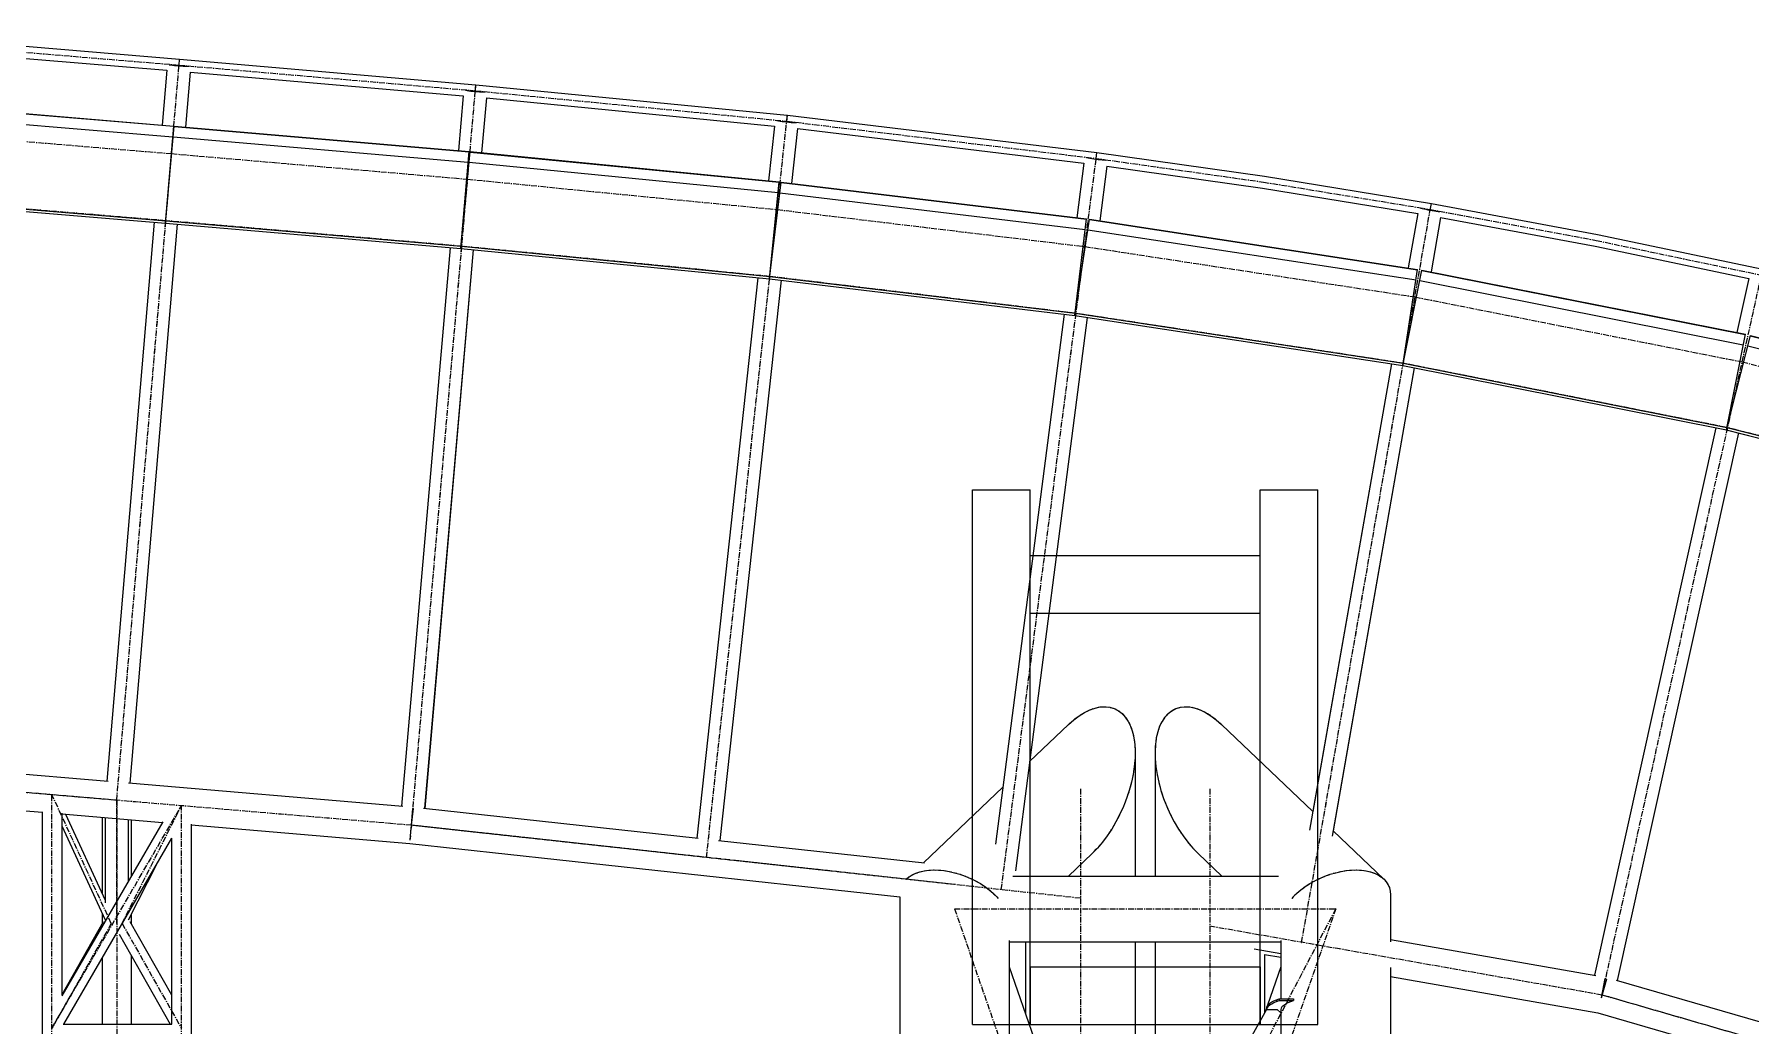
# Model space of a CAD drawing. Header units: millimetres. Extents: x 5143 to 30813, y 232 to 21408.
# Drawn here: x 21620 to 24007, y 19869 to 21247 of the extents above; entities that cross this region are included whole.
import ezdxf

# ---------------------------------------------------------------- set-up
doc = ezdxf.new("R2010")
doc.units = ezdxf.units.MM
doc.header["$LTSCALE"] = 0.25
for name, pattern in [('CENTER', [50.8, 31.75, -6.35, 6.35, -6.35]), ('HIDDEN', [9.525, 6.35, -3.175]), ('XKITLINE00', [0])]:
    doc.linetypes.add(name, pattern=pattern)

msp = doc.modelspace()

# ---------------------------------------------------------------- linework, layer by layer
at = {"color": 8, "linetype": 'XKITLINE00'}
for p, q in [((21409, 21246.8), (21822.4, 21212.4)), ((21423.7, 21228.7), (21804.9, 21197)), ((21804.9, 21197), (21798.4, 21120.7)), ((21807.9, 21204.6), (21808.3, 21204.6)), ((21808.3, 21204.6), (21810.3, 21204.3)), ((21808.6, 21204.6), (21808.7, 21204.6)), ((21808.7, 21204.6), (21810.6, 21204.3)), ((21810.3, 21204.3), (21812.7, 21203.9)), ((21810.6, 21204.3), (21813, 21203.9)), ((21812.7, 21203.9), (21815.5, 21203.6)), ((21813, 21203.9), (21815.7, 21203.6)), ((21815.5, 21203.6), (21818.5, 21203.3)), ((21815.7, 21203.6), (21818.6, 21203.3)), ((21818.5, 21203.3), (21821.6, 21203)), ((21818.6, 21203.3), (21821.6, 21203)), ((21821.7, 21204), (21821.6, 21203)), ((21821.7, 21204), (21821.6, 21203)), ((21821.6, 21203), (21824.7, 21202.8)), ((21821.6, 21203), (21824.6, 21202.8)), ((21821.7, 21204), (21822.4, 21212.4)), ((21821.7, 21204), (21822.4, 21212.4)), ((21822.4, 21212.4), (22234.5, 21176.8)), ((21824.6, 21202.8), (21827.6, 21202.6)), ((21824.7, 21202.8), (21827.8, 21202.6)), ((21827.6, 21202.6), (21830.3, 21202.5)), ((21827.8, 21202.6), (21830.6, 21202.4)), ((21830.3, 21202.5), (21832.6, 21202.4)), ((21830.6, 21202.4), (21833, 21202.3)), ((21837.1, 21194.2), (21830.6, 21117.9)), ((21832.6, 21202.4), (21834.6, 21202.4)), ((21833, 21202.3), (21835, 21202.3)), ((21834.6, 21202.4), (21834.7, 21202.4)), ((21835, 21202.3), (21835.4, 21202.3)), ((21837, 21194.3), (22217, 21161.5)), ((22220, 21169.1), (22220.3, 21169)), ((22220.3, 21169), (22222.3, 21168.7)), ((22220.6, 21169.1), (22220.8, 21169)), ((22220.8, 21169), (22222.7, 21168.7)), ((22233.6, 21167.5), (22234.6, 21176.8)), ((22233.7, 21167.5), (22234.5, 21176.8)), ((22234.6, 21176.8), (22667.5, 21134.4)), ((21401.6, 21153.7), (21814.3, 21119.3)), ((21401.6, 21153.2), (21814.3, 21118.9)), ((22216.9, 21161.5), (22210.3, 21085.2)), ((22222.3, 21168.7), (22224.7, 21168.4)), ((22222.7, 21168.7), (22225, 21168.4)), ((22224.7, 21168.4), (22227.5, 21168)), ((22225, 21168.4), (22227.7, 21168.1)), ((22227.5, 21168), (22230.5, 21167.7)), ((22227.7, 21168.1), (22230.6, 21167.7)), ((22230.5, 21167.7), (22233.6, 21167.4)), ((22230.6, 21167.7), (22233.7, 21167.5)), ((22233.6, 21167.4), (22236.8, 21167.2)), ((22233.7, 21167.5), (22236.7, 21167.2)), ((22236.7, 21167.2), (22239.6, 21167)), ((22236.8, 21167.2), (22239.8, 21167)), ((22239.6, 21167), (22242.3, 21166.9)), ((22239.8, 21167), (22242.6, 21166.8)), ((22242.3, 21166.9), (22244.7, 21166.8)), ((22249.1, 21158.5), (22242.5, 21082.2)), ((22242.6, 21166.8), (22245.1, 21166.7)), ((22244.7, 21166.8), (22246.6, 21166.8)), ((22245.1, 21166.7), (22247.1, 21166.7)), ((22246.6, 21166.8), (22246.8, 21166.8)), ((22247.1, 21166.7), (22247.4, 21166.7)), ((22249, 21158.5), (22649.8, 21119.2)), ((21400.4, 21138.9), (21813.1, 21104.5)), ((22653, 21127), (22653.3, 21126.9)), ((22653.3, 21126.9), (22655.3, 21126.5)), ((22653.6, 21126.9), (22653.7, 21126.9)), ((22653.7, 21126.9), (22655.7, 21126.5)), ((22655.3, 21126.5), (22657.7, 21126.1)), ((22655.7, 21126.5), (22658, 21126.1)), ((22657.7, 21126.1), (22660.5, 21125.7)), ((22658, 21126.1), (22660.7, 21125.8)), ((22660.5, 21125.7), (22663.5, 21125.4)), ((22660.7, 21125.8), (22663.6, 21125.4)), ((22663.5, 21125.4), (22666.6, 21125)), ((22663.6, 21125.4), (22666.6, 21125)), ((22666.2, 21121.8), (22666.2, 21121.8)), ((22666.3, 21121.8), (22666.3, 21121.8)), ((22666.6, 21125), (22667.5, 21134.4)), ((22666.6, 21125), (22667.7, 21134.3)), ((22666.6, 21125), (22669.7, 21124.7)), ((22666.6, 21125), (22669.6, 21124.7)), ((22667.7, 21134.3), (23098, 21082.6)), ((22669.6, 21124.7), (22672.5, 21124.5)), ((22669.7, 21124.7), (22672.7, 21124.4)), ((22672.5, 21124.5), (22675.2, 21124.3)), ((22672.7, 21124.4), (22675.5, 21124.2)), ((22675.2, 21124.3), (22677.6, 21124.1)), ((22675.5, 21124.2), (22678, 21124.1)), ((22677.6, 21124.1), (22679.5, 21124.1)), ((22678, 21124.1), (22680, 21124)), ((22679.5, 21124.1), (22679.7, 21124.1)), ((22680, 21124), (22680.3, 21124)), ((21803.1, 20984.3), (21814.3, 21119.3)), ((21803.1, 20984.3), (21814.7, 21119.3)), ((21813.4, 21104.5), (22223.9, 21069.1)), ((21814.7, 21119.3), (22225.2, 21083.9)), ((21814.7, 21118.8), (22225.1, 21083.4)), ((22649.7, 21119.2), (22641.4, 21043.1)), ((22665.8, 21118.8), (22665.8, 21118.8)), ((22666, 21120.1), (22666, 21120.1)), ((22666, 21118.8), (22666, 21118.8)), ((22666.1, 21120.1), (22666.1, 21120.1)), ((22681.8, 21115.7), (22673.5, 21039.6)), ((22681.8, 21115.7), (23080, 21067.9)), ((22213.5, 20948.9), (22225.2, 21083.9)), ((22213.5, 20948.9), (22226.7, 21083.7)), ((22226.7, 21083.7), (22656, 21041.6)), ((22226.7, 21083.2), (22656, 21041.2)), ((23083.3, 21075.5), (23083.6, 21075.5)), ((23083.6, 21075.5), (23085.6, 21075)), ((23083.9, 21075.5), (23084.1, 21075.4)), ((23084.1, 21075.4), (23086, 21075)), ((23085.6, 21075), (23088, 21074.6)), ((23086, 21075), (23088.3, 21074.6)), ((23088, 21074.6), (23090.8, 21074.1)), ((23088.3, 21074.6), (23091, 21074.2)), ((23090.8, 21074.1), (23093.8, 21073.7)), ((23091, 21074.2), (23093.9, 21073.7)), ((23093.8, 21073.7), (23096.9, 21073.3)), ((23093.9, 21073.7), (23096.9, 21073.3)), ((23097, 21074.3), (23096.9, 21073.3)), ((23097, 21074.3), (23096.9, 21073.3)), ((23096.9, 21073.3), (23099.9, 21072.9)), ((23097, 21074.3), (23098.1, 21082.6)), ((23097, 21074.3), (23098, 21082.6)), ((23098.1, 21082.6), (23330.9, 21049.7)), ((22225.3, 21068.9), (22654.6, 21026.9)), ((23079.9, 21067.9), (23070, 20991.9)), ((23096.2, 21067.1), (23096.2, 21067.1)), ((23096.9, 21073.3), (23100, 21072.9)), ((23099.9, 21072.9), (23102.8, 21072.6)), ((23100, 21072.9), (23103, 21072.6)), ((23111.9, 21063.7), (23102, 20987.5)), ((23102.8, 21072.6), (23105.5, 21072.4)), ((23103, 21072.6), (23105.8, 21072.3)), ((23105.5, 21072.4), (23107.9, 21072.2)), ((23105.8, 21072.3), (23108.3, 21072.1)), ((23107.9, 21072.2), (23109.8, 21072.1)), ((23108.3, 21072.1), (23110.3, 21072)), ((23109.8, 21072.1), (23110, 21072.1)), ((23110.3, 21072), (23110.6, 21072)), ((23111.9, 21063.7), (23328.4, 21033.1)), ((23330.9, 21049.7), (23563, 21011.7)), ((22642.8, 20906.8), (22656, 21041.6)), ((22642.8, 20906.8), (22658.9, 21041.3)), ((22657.1, 21026.6), (23081.7, 20975.6)), ((22658.9, 21041.3), (23083.4, 20990.3)), ((22658.9, 21040.9), (23083.4, 20989.8)), ((23328.4, 21033.1), (23544.2, 20997.7)), ((21390.4, 21018.8), (21803.1, 20984.5)), ((21390.4, 21018.7), (21803.1, 20984.3)), ((21390.7, 21022), (21803.4, 20987.7)), ((23547.9, 21005.3), (23548.2, 21005.2)), ((23548.2, 21005.2), (23550.1, 21004.7)), ((23548.5, 21005.2), (23548.6, 21005.1)), ((23548.6, 21005.1), (23550.5, 21004.6)), ((23550.1, 21004.7), (23552.5, 21004.1)), ((23550.5, 21004.6), (23552.8, 21004.1)), ((23552.5, 21004.1), (23555.3, 21003.6)), ((23552.8, 21004.1), (23555.5, 21003.6)), ((23555.3, 21003.6), (23558.2, 21003)), ((23555.5, 21003.6), (23558.4, 21003)), ((23558.2, 21003), (23561.3, 21002.4)), ((23558.4, 21003), (23561.3, 21002.4)), ((23561.3, 21002.4), (23563, 21011.7)), ((23561.3, 21002.4), (23563, 21011.7)), ((23561.3, 21002.4), (23564.4, 21001.9)), ((23561.3, 21002.4), (23564.3, 21001.9)), ((23563, 21011.7), (23793.9, 20968.5)), ((23564.3, 21001.9), (23567.2, 21001.5)), ((23564.4, 21001.9), (23567.4, 21001.4)), ((21787, 20985.7), (21721.1, 20208.7)), ((21787, 20985.7), (21721.1, 20208.7)), ((21819.1, 20982.9), (21753.2, 20206)), ((21819.1, 20982.9), (21753.2, 20206)), ((21803.1, 20984.5), (21803.1, 20984.5)), ((21803.1, 20984.5), (22213.5, 20949)), ((21803.1, 20984.5), (21803.1, 20984.5)), ((21803.1, 20984.3), (22213.5, 20948.9)), ((21803.4, 20987.7), (22213.8, 20952.3)), ((22652.4, 20996), (22652.4, 20996)), ((22652.6, 20997.3), (22652.6, 20997.3)), ((22652.6, 20996), (22652.6, 20996)), ((22652.7, 20997.3), (22652.7, 20997.3)), ((23067.2, 20855.9), (23087.6, 20989.7)), ((23067.3, 20855.9), (23083.4, 20990.3)), ((23087.5, 20989.3), (23543.9, 20919.6)), ((23087.6, 20989.7), (23543.9, 20920.1)), ((23544.1, 20997.7), (23530.9, 20922.1)), ((23575.9, 20992.2), (23562.7, 20916.5)), ((23567.2, 21001.5), (23569.9, 21001.1)), ((23567.4, 21001.4), (23570.2, 21001)), ((23569.9, 21001.1), (23572.3, 21000.8)), ((23570.2, 21001), (23572.6, 21000.7)), ((23572.3, 21000.8), (23574.2, 21000.6)), ((23572.6, 21000.7), (23574.6, 21000.5)), ((23574.2, 21000.6), (23574.4, 21000.6)), ((23574.6, 21000.5), (23575, 21000.5)), ((23575.9, 20992.2), (23790.6, 20952.1)), ((23085.4, 20975.1), (23541.7, 20905.4)), ((23793.9, 20968.5), (24023.8, 20920.3)), ((22198.6, 20950.2), (22131.1, 20174)), ((22198.6, 20950.2), (22131.2, 20174)), ((22230.7, 20947.2), (22163.2, 20170.9)), ((22230.7, 20947.2), (22163.3, 20170.8)), ((22213.5, 20949), (22642.8, 20907)), ((22213.5, 20949), (22213.5, 20949)), ((22213.5, 20948.9), (22642.8, 20906.8)), ((22213.8, 20952.3), (22643.2, 20910.2)), ((23790.6, 20952.1), (24004.4, 20907.2)), ((22626.7, 20908.4), (22541.7, 20129.6)), ((22626.7, 20908.4), (22541.7, 20129.6)), ((22642.8, 20907), (23067.2, 20855.9)), ((22642.8, 20906.9), (22642.8, 20906.9)), ((22642.8, 20906.8), (23067.3, 20855.8)), ((22643.2, 20910.2), (23067.7, 20859.1)), ((23523.4, 20786.3), (23549.7, 20919.1)), ((23523.5, 20786.3), (23543.9, 20920.1)), ((23549.6, 20918.6), (23999.6, 20829.4)), ((23549.7, 20919.1), (23999.7, 20829.8)), ((24004.3, 20907.2), (23987.7, 20832.2)), ((22658.8, 20904.9), (22573.8, 20126.1)), ((22658.8, 20904.9), (22573.8, 20126.1)), ((23546.8, 20904.5), (23996.8, 20815.3)), ((23067.7, 20859.1), (23524, 20789.5)), ((23052.6, 20857.6), (22956.9, 20121.1)), ((23084.6, 20853.1), (22984.7, 20083.9)), ((23067.2, 20855.9), (23067.2, 20855.8)), ((23067.2, 20855.9), (23523.4, 20786.3)), ((23067.2, 20855.9), (23067.3, 20855.9)), ((23067.2, 20855.8), (23523.5, 20786.2)), ((23067.3, 20855.9), (23067.3, 20855.8)), ((23973.2, 20697.1), (24006.6, 20828.3)), ((23973.3, 20697.1), (23999.7, 20829.8)), ((24002.9, 20813.9), (24459.1, 20697.5)), ((24006.5, 20827.8), (24462.6, 20711.4)), ((24006.6, 20828.3), (24462.8, 20711.9)), ((23507.5, 20788.6), (23393.7, 20140.3)), ((23507.4, 20788.6), (23398.3, 20166.5)), ((23524, 20789.5), (23974, 20700.3)), ((23994.5, 20787.4), (23994.5, 20787.4)), ((23994.8, 20789.3), (23994.8, 20789.3)), ((23539.2, 20783.1), (23425, 20132.3)), ((23539.2, 20783), (23426.4, 20139.7)), ((23523.4, 20786.3), (23523.3, 20786.2)), ((23523.3, 20786.2), (23973.3, 20696.9)), ((23523.4, 20786.3), (23973.2, 20697.1)), ((23523.4, 20786.3), (23523.5, 20786.3)), ((23523.5, 20786.3), (23523.5, 20786.2)), ((23958.5, 20699.9), (23790.1, 19938.9)), ((23958.5, 20699.9), (23790.1, 19938.9)), ((23989.9, 20692.7), (23821.5, 19931.6)), ((23989.9, 20692.7), (23821.5, 19931.6)), ((23973.2, 20697.1), (23973.1, 20697)), ((23973.1, 20697), (24429.2, 20580.6)), ((23973.2, 20697.1), (24429.3, 20580.8)), ((23973.2, 20697.1), (23973.3, 20697.1)), ((23973.3, 20697.1), (23973.3, 20696.9)), ((23974, 20700.3), (24430.1, 20583.9)), ((23088.3, 20307.8), (23095.6, 20310.3)), ((23095.6, 20310.3), (23102.7, 20311.8)), ((23096.3, 20310.5), (23097.1, 20310.7)), ((23097.1, 20310.7), (23100.2, 20311.3)), ((23102.7, 20311.8), (23109.5, 20312.1)), ((23103.4, 20311.8), (23104.2, 20312)), ((23104.2, 20312), (23107.1, 20312)), ((23109.5, 20312.1), (23116, 20311.4)), ((23110.1, 20312.1), (23110.9, 20312.1)), ((23110.9, 20312.1), (23113.7, 20311.6)), ((23116, 20311.4), (23122.1, 20309.5)), ((23116.6, 20311.2), (23117.3, 20311.1)), ((23117.3, 20311.1), (23120, 20310.2)), ((23207.9, 20309.5), (23214, 20311.4)), ((23210, 20310.2), (23212.7, 20311.1)), ((23212.7, 20311.1), (23213.4, 20311.2)), ((23214, 20311.4), (23220.4, 20312.1)), ((23216.3, 20311.6), (23219.1, 20312.1)), ((23219.1, 20312.1), (23219.8, 20312.1)), ((23220.4, 20312.1), (23227.3, 20311.8)), ((23222.9, 20312), (23225.8, 20312)), ((23225.8, 20312), (23226.6, 20311.8)), ((23227.3, 20311.8), (23234.4, 20310.3)), ((23229.8, 20311.3), (23232.9, 20310.7)), ((23232.9, 20310.7), (23233.7, 20310.5)), ((23234.4, 20310.3), (23241.6, 20307.8)), ((23004.4, 20235.8), (23058.6, 20287.5)), ((23058.6, 20287.5), (23066, 20294)), ((23059.3, 20288.1), (23060.1, 20288.9)), ((23060.1, 20288.9), (23063.3, 20291.6)), ((23066, 20294), (23073.5, 20299.6)), ((23066.7, 20294.5), (23067.5, 20295.2)), ((23067.5, 20295.2), (23070.7, 20297.6)), ((23073.5, 20299.6), (23080.9, 20304.2)), ((23074.2, 20300), (23075, 20300.6)), ((23075, 20300.6), (23078.2, 20302.5)), ((23080.9, 20304.2), (23088.3, 20307.8)), ((23081.6, 20304.5), (23082.5, 20305)), ((23082.5, 20305), (23085.7, 20306.5)), ((23089, 20308), (23089.9, 20308.4)), ((23089.9, 20308.4), (23093, 20309.4)), ((23122.1, 20309.5), (23127.8, 20306.6)), ((23122.7, 20309.3), (23123.3, 20309)), ((23123.3, 20309), (23125.8, 20307.7)), ((23127.8, 20306.6), (23132.9, 20302.6)), ((23128.3, 20306.2), (23128.9, 20305.9)), ((23128.9, 20305.9), (23131.1, 20304.1)), ((23132.9, 20302.6), (23137.5, 20297.7)), ((23133.3, 20302.2), (23133.9, 20301.7)), ((23133.9, 20301.7), (23135.8, 20299.5)), ((23137.5, 20297.7), (23141.5, 20291.7)), ((23137.9, 20297.1), (23138.4, 20296.5)), ((23138.4, 20296.5), (23140, 20293.9)), ((23141.5, 20291.7), (23144.8, 20284.9)), ((23141.8, 20291.1), (23142.2, 20290.4)), ((23142.2, 20290.4), (23143.6, 20287.4)), ((23188.5, 20291.7), (23185.2, 20284.9)), ((23187.8, 20290.4), (23186.4, 20287.4)), ((23188.2, 20291.1), (23187.8, 20290.4)), ((23192.5, 20297.7), (23188.5, 20291.7)), ((23191.6, 20296.5), (23190, 20293.9)), ((23192.1, 20297.1), (23191.6, 20296.5)), ((23197.1, 20302.6), (23192.5, 20297.7)), ((23196.1, 20301.7), (23194.2, 20299.5)), ((23196.1, 20301.7), (23196.7, 20302.2)), ((23197.1, 20302.6), (23202.2, 20306.6)), ((23198.9, 20304.1), (23201.1, 20305.9)), ((23201.1, 20305.9), (23201.7, 20306.2)), ((23202.2, 20306.6), (23207.9, 20309.5)), ((23204.2, 20307.7), (23206.7, 20309)), ((23206.7, 20309), (23207.3, 20309.3)), ((23237, 20309.4), (23240.1, 20308.4)), ((23240.1, 20308.4), (23241, 20308)), ((23241.6, 20307.8), (23249.1, 20304.2)), ((23244.3, 20306.5), (23247.5, 20305)), ((23247.5, 20305), (23248.4, 20304.5)), ((23249.1, 20304.2), (23256.5, 20299.6)), ((23251.8, 20302.5), (23255, 20300.6)), ((23255, 20300.6), (23255.8, 20300)), ((23256.5, 20299.6), (23264, 20294)), ((23259.3, 20297.6), (23262.5, 20295.2)), ((23262.5, 20295.2), (23263.3, 20294.5)), ((23264, 20294), (23271.4, 20287.5)), ((23266.7, 20291.6), (23269.9, 20288.9)), ((23269.9, 20288.9), (23270.7, 20288.1)), ((23271.4, 20287.5), (23398.3, 20166.5)), ((23144.8, 20284.9), (23147.4, 20277.2)), ((23145, 20284.1), (23145.4, 20283.4)), ((23145.4, 20283.4), (23146.5, 20280.1)), ((23147.4, 20277.2), (23149.4, 20268.8)), ((23147.6, 20276.4), (23147.9, 20275.5)), ((23147.9, 20275.5), (23148.7, 20272)), ((23149.4, 20268.8), (23150.7, 20259.6)), ((23149.5, 20267.9), (23149.7, 20266.9)), ((23149.7, 20266.9), (23150.2, 20263.1)), ((23180.6, 20268.8), (23179.3, 20259.6)), ((23180.3, 20266.9), (23179.8, 20263.1)), ((23180.5, 20267.9), (23180.3, 20266.9)), ((23182.5, 20277.2), (23180.6, 20268.8)), ((23182.1, 20275.5), (23181.3, 20272)), ((23182.3, 20276.4), (23182.1, 20275.5)), ((23185.2, 20284.9), (23182.5, 20277.2)), ((23184.6, 20283.4), (23183.5, 20280.1)), ((23184.9, 20284.1), (23184.6, 20283.4)), ((21341.2, 20240.9), (21723, 20208.5)), ((23151, 20239.7), (23150, 20229)), ((23150.7, 20259.6), (23151.2, 20249.9)), ((23150.7, 20258.7), (23150.8, 20257.7)), ((23150.8, 20257.7), (23151, 20253.7)), ((23150.9, 20238.6), (23150.8, 20237.5)), ((23151.2, 20249.9), (23151, 20239.7)), ((23151.2, 20247.8), (23151, 20243.7)), ((23151.2, 20248.9), (23151.2, 20247.8)), ((23151.2, 20247.8), (23151.2, 20076.6)), ((23179.3, 20259.6), (23178.8, 20249.9)), ((23178.8, 20249.9), (23179, 20239.7)), ((23178.8, 20248.9), (23178.8, 20247.8)), ((23178.8, 20247.8), (23178.8, 20076.6)), ((23178.8, 20247.8), (23178.9, 20243.7)), ((23179.2, 20257.7), (23179, 20253.7)), ((23179, 20239.7), (23180, 20229)), ((23179.1, 20238.6), (23179.2, 20237.5)), ((23179.3, 20258.7), (23179.2, 20257.7)), ((23148.3, 20218.1), (23146, 20207)), ((23147.9, 20215.8), (23146.9, 20211.4)), ((23148.1, 20217), (23147.9, 20215.8)), ((23150, 20229), (23148.3, 20218.1)), ((23149.7, 20226.8), (23149, 20222.4)), ((23149.8, 20227.9), (23149.7, 20226.8)), ((23150.8, 20237.5), (23150.4, 20233.2)), ((23179.2, 20237.5), (23179.6, 20233.2)), ((23180, 20229), (23181.6, 20218.1)), ((23180.1, 20227.9), (23180.3, 20226.8)), ((23180.3, 20226.8), (23181, 20222.4)), ((23181.6, 20218.1), (23184, 20207)), ((23181.9, 20217), (23182.1, 20215.8)), ((23182.1, 20215.8), (23183.1, 20211.4)), ((21322.8, 20191.5), (21631.3, 20165.3)), ((21751.3, 20206.2), (22133, 20173.8)), ((22856.9, 20095.2), (22967.2, 20200.3)), ((23142.9, 20195.8), (23139.2, 20184.6)), ((23142.2, 20193.5), (23140.7, 20189)), ((23142.5, 20194.6), (23142.2, 20193.5)), ((23146, 20207), (23142.9, 20195.8)), ((23145.4, 20204.7), (23144.1, 20200.2)), ((23145.7, 20205.8), (23145.4, 20204.7)), ((23184, 20207), (23187.1, 20195.8)), ((23184.3, 20205.8), (23184.6, 20204.7)), ((23184.6, 20204.7), (23185.9, 20200.2)), ((23187.1, 20195.8), (23190.8, 20184.6)), ((23187.5, 20194.6), (23187.8, 20193.5)), ((23187.8, 20193.5), (23189.3, 20189)), ((22145, 20147.3), (22147, 20170.7)), ((22145, 20147.3), (22147.5, 20170.6)), ((22161.4, 20171), (22543.7, 20129.3)), ((23134.9, 20173.5), (23130, 20162.7)), ((23133.9, 20171.2), (23131.9, 20166.9)), ((23134.4, 20172.4), (23133.9, 20171.2)), ((23139.2, 20184.6), (23134.9, 20173.5)), ((23138.4, 20182.3), (23136.6, 20177.9)), ((23138.8, 20183.4), (23138.4, 20182.3)), ((23190.8, 20184.6), (23195.1, 20173.5)), ((23191.2, 20183.4), (23191.6, 20182.3)), ((23191.6, 20182.3), (23193.4, 20177.9)), ((23195.1, 20173.5), (23200, 20162.7)), ((23195.6, 20172.4), (23196.1, 20171.2)), ((23196.1, 20171.2), (23198.1, 20166.9)), ((21631.3, 20166.1), (21631.3, 19215.5)), ((21799.4, 20152.2), (21658.5, 19910.4)), ((21658.6, 20164), (21658.6, 19910.5)), ((21658.6, 20163), (21798.8, 20151.1)), ((21658.6, 20146.5), (21719, 20015.7)), ((21663.8, 20162.6), (21718.9, 20043.1)), ((21714.7, 20158.3), (21714.7, 20052.2)), ((21718.9, 20157.9), (21718.9, 20039.6)), ((21751.1, 20155.2), (21751.1, 20069.3)), ((21755.3, 20154.8), (21755.3, 20076.5)), ((21838.6, 20148.7), (21838.6, 19215.5)), ((21838.6, 20147.8), (22142.5, 20122)), ((22143.4, 20132.4), (22145, 20147.3)), ((22143.7, 20132.4), (22144.7, 20143.3)), ((22145, 20147.3), (22144.7, 20143.3)), ((22145.4, 20152.1), (22145.5, 20152.1)), ((22145.4, 20151.9), (22145.5, 20151.9)), ((23124.5, 20152.2), (23118.6, 20142.1)), ((23123.3, 20150.1), (23120.9, 20146)), ((23123.9, 20151.2), (23123.3, 20150.1)), ((23130, 20162.7), (23124.5, 20152.2)), ((23128.9, 20160.5), (23126.7, 20156.3)), ((23129.4, 20161.6), (23128.9, 20160.5)), ((23200, 20162.7), (23205.5, 20152.2)), ((23200.6, 20161.6), (23201.1, 20160.5)), ((23201.1, 20160.5), (23203.3, 20156.3)), ((23205.5, 20152.2), (23211.4, 20142.1)), ((23206.1, 20151.2), (23206.7, 20150.1)), ((23206.7, 20150.1), (23209.1, 20146)), ((21811.3, 20129.2), (21661, 19871)), ((21811.3, 20129.4), (21811.3, 19871)), ((22142.5, 20122), (22824, 20047.7)), ((22143, 20129.4), (22142.8, 20126.9)), ((22143.4, 20132.4), (22143, 20129.4)), ((22143.3, 20126.8), (22143.7, 20132.4)), ((22571.9, 20126.3), (22858.1, 20095)), ((23105.6, 20123.7), (23098.6, 20115.5)), ((23104.2, 20122), (23101.2, 20118.6)), ((23104.9, 20122.9), (23104.2, 20122)), ((23112.3, 20132.6), (23105.6, 20123.7)), ((23110.9, 20130.7), (23108.1, 20127.1)), ((23111.6, 20131.7), (23110.9, 20130.7)), ((23118.6, 20142.1), (23112.3, 20132.6)), ((23117.3, 20140.1), (23114.7, 20136.3)), ((23118, 20141.2), (23117.3, 20140.1)), ((23211.4, 20142.1), (23217.7, 20132.6)), ((23212, 20141.2), (23212.7, 20140.1)), ((23212.7, 20140.1), (23215.3, 20136.3)), ((23217.7, 20132.6), (23224.4, 20123.7)), ((23218.4, 20131.7), (23219.1, 20130.7)), ((23219.1, 20130.7), (23221.9, 20127.1)), ((23224.4, 20123.7), (23231.4, 20115.5)), ((23225.1, 20122.9), (23225.8, 20122)), ((23225.8, 20122), (23228.8, 20118.6)), ((23426.3, 20139.7), (23496.9, 20072.5)), ((23058.3, 20076.6), (23091.4, 20108.1)), ((23098.6, 20115.5), (23091.4, 20108.1)), ((23094.1, 20110.9), (23097.1, 20113.9)), ((23097.9, 20114.8), (23097.1, 20113.9)), ((23231.4, 20115.5), (23238.6, 20108.1)), ((23232.1, 20114.8), (23232.9, 20113.9)), ((23232.9, 20113.9), (23235.9, 20110.9)), ((23238.6, 20108.1), (23271.7, 20076.6)), ((21790.7, 20093.7), (21751.1, 20015.3)), ((22832.8, 20072.2), (22832.4, 20071.7)), ((22832.8, 20072.2), (22836.6, 20075.4)), ((22833.1, 20072.5), (22833, 20072.4)), ((22833.1, 20072.5), (22834.4, 20073.6)), ((22833.1, 20072.5), (22833.9, 20073.2)), ((22836.6, 20075.4), (22836.9, 20075.6)), ((22836.9, 20075.6), (22841.1, 20078.3)), ((22836.9, 20075.6), (22837, 20075.7)), ((22837, 20075.7), (22838.5, 20076.6)), ((22841.1, 20078.3), (22846.1, 20080.6)), ((22841.4, 20078.4), (22841.5, 20078.5)), ((22841.5, 20078.5), (22843.1, 20079.2)), ((22846.1, 20080.6), (22851.7, 20082.5)), ((22846.4, 20080.7), (22846.6, 20080.8)), ((22846.6, 20080.8), (22848.3, 20081.4)), ((22851.7, 20082.5), (22857.7, 20083.9)), ((22852, 20082.6), (22852.2, 20082.7)), ((22852.2, 20082.7), (22854, 20083.1)), ((22857.7, 20083.9), (22864.1, 20084.8)), ((22858, 20084), (22858.2, 20084)), ((22858.2, 20084), (22860.2, 20084.3)), ((22864.1, 20084.8), (22870.8, 20085.2)), ((22864.5, 20084.8), (22864.7, 20084.8)), ((22864.7, 20084.8), (22866.8, 20084.9)), ((22870.8, 20085.2), (22877.9, 20085)), ((22871.3, 20085.2), (22871.5, 20085.2)), ((22871.5, 20085.2), (22873.7, 20085.1)), ((22877.9, 20085), (22885.1, 20084.3)), ((22878.3, 20085), (22878.5, 20085)), ((22878.5, 20085), (22880.9, 20084.7)), ((22885.1, 20084.3), (22892.5, 20083.1)), ((22885.6, 20084.3), (22885.8, 20084.2)), ((22885.8, 20084.2), (22888.3, 20083.8)), ((22892.5, 20083.1), (22900, 20081.4)), ((22893, 20083), (22893.2, 20083)), ((22893.2, 20083), (22895.8, 20082.4)), ((22900, 20081.4), (22907.5, 20079.3)), ((22900.4, 20081.3), (22900.7, 20081.3)), ((22900.7, 20081.3), (22903.3, 20080.5)), ((22907.5, 20079.3), (22914.9, 20076.6)), ((22907.9, 20079.1), (22908.1, 20079)), ((22908.1, 20079), (22910.9, 20078)), ((22914.9, 20076.6), (22922.1, 20073.5)), ((22915.2, 20076.4), (22915.5, 20076.3)), ((22915.5, 20076.3), (22918.3, 20075.1)), ((22922.1, 20073.5), (22929.2, 20070)), ((22922.5, 20073.3), (22922.8, 20073.2)), ((22922.8, 20073.2), (22925.6, 20071.8)), ((22981.3, 20076.6), (23350.5, 20076.6)), ((23400.8, 20070), (23407.9, 20073.5)), ((23404.4, 20071.8), (23407.2, 20073.2)), ((23407.2, 20073.2), (23407.5, 20073.3)), ((23407.9, 20073.5), (23415.1, 20076.6)), ((23411.7, 20075.1), (23414.5, 20076.3)), ((23414.5, 20076.3), (23414.7, 20076.4)), ((23415.1, 20076.6), (23422.5, 20079.3)), ((23419.1, 20078), (23421.8, 20079)), ((23421.8, 20079), (23422.1, 20079.1)), ((23422.5, 20079.3), (23430, 20081.4)), ((23426.6, 20080.5), (23429.3, 20081.3)), ((23429.3, 20081.3), (23429.6, 20081.3)), ((23430, 20081.4), (23437.5, 20083.1)), ((23434.2, 20082.4), (23436.8, 20083)), ((23436.8, 20083), (23437, 20083)), ((23437.5, 20083.1), (23444.9, 20084.3)), ((23441.7, 20083.8), (23444.2, 20084.2)), ((23444.2, 20084.2), (23444.4, 20084.3)), ((23444.9, 20084.3), (23452.1, 20085)), ((23449.1, 20084.7), (23451.5, 20085)), ((23451.5, 20085), (23451.7, 20085)), ((23452.1, 20085), (23459.2, 20085.2)), ((23456.3, 20085.1), (23458.5, 20085.2)), ((23458.5, 20085.2), (23458.7, 20085.2)), ((23459.2, 20085.2), (23465.9, 20084.8)), ((23463.2, 20084.9), (23465.3, 20084.8)), ((23465.3, 20084.8), (23465.5, 20084.8)), ((23465.9, 20084.8), (23472.3, 20083.9)), ((23469.8, 20084.3), (23471.8, 20084)), ((23471.8, 20084), (23471.9, 20084)), ((23472.3, 20083.9), (23478.3, 20082.5)), ((23475.9, 20083.1), (23477.8, 20082.7)), ((23477.8, 20082.7), (23478, 20082.6)), ((23478.3, 20082.5), (23483.9, 20080.6)), ((23481.6, 20081.4), (23483.4, 20080.8)), ((23483.4, 20080.8), (23483.5, 20080.7)), ((23483.9, 20080.6), (23488.9, 20078.3)), ((23486.8, 20079.2), (23488.5, 20078.5)), ((23488.5, 20078.5), (23488.6, 20078.4)), ((23488.9, 20078.3), (23493, 20075.6)), ((23491.5, 20076.6), (23493, 20075.7)), ((23493, 20075.7), (23493.1, 20075.6)), ((23493.1, 20075.6), (23493.4, 20075.4)), ((23493.4, 20075.4), (23497.2, 20072.2)), ((23495.6, 20073.6), (23496.9, 20072.5)), ((23496.9, 20072.5), (23497, 20072.4)), ((23497.2, 20072.2), (23500.4, 20068.5)), ((22823.8, 20047.7), (22823.8, 19282.8)), ((22929.2, 20070), (22935.9, 20066.2)), ((22929.5, 20069.8), (22929.8, 20069.7)), ((22929.8, 20069.7), (22932.6, 20068.1)), ((22935.9, 20066.2), (22942.3, 20062)), ((22936.2, 20066), (22936.5, 20065.8)), ((22936.5, 20065.8), (22939.2, 20064)), ((22942.3, 20062), (22948.3, 20057.4)), ((22942.6, 20061.7), (22942.9, 20061.6)), ((22942.9, 20061.6), (22945.5, 20059.6)), ((22948.3, 20057.4), (22953.9, 20052.7)), ((22948.6, 20057.2), (22948.9, 20057)), ((22948.9, 20057), (22951.3, 20054.9)), ((22953.9, 20052.7), (22958.9, 20047.7)), ((22954.1, 20052.5), (22954.4, 20052.2)), ((22954.4, 20052.2), (22956.6, 20050)), ((22958.9, 20047.7), (22960.9, 20045.4)), ((22959.1, 20047.5), (22959.3, 20047.2)), ((22959.3, 20047.2), (22960.9, 20045.4)), ((23370.7, 20047.2), (23369, 20045.4)), ((23371.1, 20047.7), (23369.1, 20045.4)), ((23370.9, 20047.5), (23370.7, 20047.2)), ((23371.1, 20047.7), (23376.1, 20052.7)), ((23375.6, 20052.2), (23373.4, 20050)), ((23375.6, 20052.2), (23375.9, 20052.5)), ((23376.1, 20052.7), (23381.7, 20057.4)), ((23378.7, 20054.9), (23381.1, 20057)), ((23381.1, 20057), (23381.4, 20057.2)), ((23381.7, 20057.4), (23387.7, 20062)), ((23384.5, 20059.6), (23387.1, 20061.6)), ((23387.1, 20061.6), (23387.4, 20061.7)), ((23387.7, 20062), (23394.1, 20066.2)), ((23390.8, 20064), (23393.5, 20065.8)), ((23393.5, 20065.8), (23393.8, 20066)), ((23394.1, 20066.2), (23400.8, 20070)), ((23397.4, 20068.1), (23400.2, 20069.7)), ((23400.2, 20069.7), (23400.5, 20069.8)), ((23499, 20070.1), (23500.1, 20068.9)), ((23500.1, 20068.9), (23500.2, 20068.7)), ((23500.4, 20068.5), (23502.9, 20064.5)), ((23501.8, 20066.4), (23502.7, 20064.9)), ((23502.7, 20064.9), (23502.8, 20064.8)), ((23502.9, 20064.5), (23504.7, 20060.2)), ((23503.9, 20062.2), (23504.6, 20060.6)), ((23504.6, 20060.6), (23504.6, 20060.4)), ((23504.7, 20060.2), (23505.8, 20055.6)), ((23505.3, 20057.8), (23505.8, 20056)), ((23505.8, 20056), (23505.8, 20055.8)), ((23505.8, 20055.6), (23506.2, 20050.7)), ((23506, 20053.1), (23506.2, 20051.2)), ((23506.2, 20051.2), (23506.2, 20051)), ((23506.2, 20050.7), (23506.2, 19985.5)), ((21714.7, 20025), (21714.7, 20010.4)), ((21755.3, 20023.6), (21755.3, 20010.4)), ((21716.2, 20013.1), (21658.6, 19911.6)), ((21753.5, 20013.6), (21811.3, 19911.6)), ((21738.4, 19995.9), (21809.2, 19871)), ((22976.2, 19986.9), (22976.2, 19282.8)), ((22976.2, 19985.3), (23353.8, 19985.3)), ((22998.8, 19985.4), (22998.8, 19885.2)), ((23151.2, 19985.4), (23151.2, 19548.5)), ((23178.8, 19985.4), (23178.8, 19601.1)), ((23316.6, 19975.5), (23353.8, 19969)), ((23353.8, 19986.9), (23353.8, 19905.9)), ((23506.2, 19988.7), (23791.9, 19938.6)), ((21714.7, 19963.3), (21714.7, 19871)), ((21755.3, 19966.1), (21755.3, 19871)), ((23331, 19967.8), (23353.8, 19963.8)), ((23331.2, 19967.8), (23331.2, 19886.6)), ((22976.2, 19950.5), (23077, 19659.4)), ((23353.8, 19950.5), (23335.4, 19897.4)), ((23506.2, 19949.6), (23506.2, 19282.8)), ((23506.2, 19937.1), (23794.7, 19886.5)), ((23799.4, 19907.5), (23807, 19933.9)), ((23799.8, 19907.4), (23804.5, 19934.4)), ((23819.8, 19932.1), (24195.2, 19823.5)), ((23344.1, 19903.2), (23347.6, 19904.6)), ((23347.6, 19904.6), (23351.5, 19905.9)), ((23347.6, 19904.6), (23347.6, 19902.2)), ((23351.5, 19905.9), (23371.5, 19906)), ((23351.5, 19905.9), (23351.5, 19903.5)), ((23371.5, 19906), (23371.5, 19903.6)), ((23801.3, 19916), (23801.8, 19915.9)), ((23801.3, 19915.9), (23801.8, 19915.8)), ((23333.8, 19891.2), (23302.2, 19834.6)), ((23333.7, 19892.5), (23332.4, 19888.8)), ((23334.1, 19895.4), (23333.7, 19893.8)), ((23333.7, 19893.8), (23333.7, 19891.3)), ((23334.1, 19893), (23333.7, 19891.3)), ((23333.7, 19891.3), (23333.7, 19891.1)), ((23333.8, 19891.2), (23348.8, 19891.2)), ((23335.1, 19897), (23334.1, 19895.4)), ((23335.1, 19894.6), (23334.1, 19893)), ((23336.6, 19898.6), (23335.1, 19897)), ((23336.6, 19896.2), (23335.1, 19894.6)), ((23336.6, 19898.6), (23338.6, 19900.2)), ((23336.6, 19896.2), (23338.6, 19897.8)), ((23338.6, 19900.2), (23341.1, 19901.7)), ((23338.6, 19897.8), (23341.1, 19899.3)), ((23341.1, 19901.7), (23344.1, 19903.2)), ((23341.1, 19899.3), (23344.1, 19900.8)), ((23344.1, 19900.8), (23347.6, 19902.2)), ((23347.6, 19902.2), (23351.5, 19903.5)), ((23348.8, 19891.2), (23353.8, 19886.4)), ((23351.5, 19903.5), (23371.5, 19903.6)), ((23354.1, 19893.1), (23353.7, 19891.4)), ((23353.7, 19891.4), (23353.8, 19890.3)), ((23353.8, 19891.7), (23353.8, 19802)), ((23353.8, 19886.4), (23353.8, 19802)), ((23353.8, 19886.4), (23353.8, 19886.1)), ((23355.1, 19894.7), (23354.1, 19893.1)), ((23356.6, 19896.3), (23355.1, 19894.7)), ((23356.6, 19896.3), (23358.6, 19897.9)), ((23358.6, 19897.9), (23361.1, 19899.4)), ((23361.1, 19899.4), (23364.1, 19900.9)), ((23364.1, 19900.9), (23367.6, 19902.3)), ((23367.6, 19902.3), (23371.5, 19903.6)), ((23794.7, 19886.5), (24165.5, 19779.2)), ((21660.6, 19871), (21811.5, 19871))]:
    msp.add_line(p, q, dxfattribs=at)
at = {"color": 8, "linetype": 'CENTER'}
for p, q in [((21408.3, 21238.4), (21821.7, 21204)), ((21735, 20182), (21821.7, 21204)), ((21821.7, 21204), (22233.7, 21168.4)), ((22145, 20147.3), (22233.7, 21168.4)), ((22233.7, 21168.4), (22666.7, 21126)), ((22555, 20102.6), (22666.7, 21126)), ((22666.7, 21126), (23097, 21074.3)), ((21398.3, 21115.3), (21811.3, 21080.9)), ((21735, 20182), (21811.3, 21080.9)), ((21811.3, 21080.9), (22223, 21045.4)), ((22965, 20057.8), (23097, 21074.3)), ((23097, 21074.3), (23329.7, 21041.4)), ((22145, 20147.3), (22223, 21045.4)), ((22223, 21045.4), (22653.3, 21003.2)), ((23329.7, 21041.4), (23561.5, 21003.4)), ((21803.4, 20987.7), (21390.7, 21022)), ((22555, 20102.5), (22653.3, 21003.2)), ((22653.3, 21003.2), (23081.1, 20951.8)), ((23382.7, 19984.5), (23561.5, 21003.4)), ((23561.5, 21003.4), (23792.2, 20960.3)), ((22213.8, 20952.3), (21803.4, 20987.7)), ((23792.2, 20960.3), (24022, 20912.1)), ((22643.2, 20910.2), (22213.8, 20952.3)), ((22965, 20057.8), (23081.1, 20951.8)), ((23081.1, 20951.8), (23540.2, 20881.8)), ((23067.7, 20859.1), (22643.2, 20910.2)), ((23800.5, 19911.3), (24022, 20912.1)), ((23524, 20789.5), (23067.7, 20859.1)), ((23382.7, 19984.5), (23540.2, 20881.8)), ((23540.2, 20881.8), (23995.3, 20791.5)), ((23974, 20700.3), (23524, 20789.5)), ((23800.5, 19911.3), (23995.3, 20791.5)), ((23995.3, 20791.5), (24456.2, 20673.9)), ((24430.1, 20583.9), (23974, 20700.3)), ((21735, 20182), (21325, 20216.8)), ((22145, 20147.3), (21325, 20216.8)), ((22145, 20147.3), (21325, 20216.8)), ((23075, 20197.8), (23075, 18543.8)), ((23255, 20197.8), (23255, 18543.8)), ((21645, 19215.5), (21645, 20189.7)), ((21727.5, 20010.8), (21645, 20189.7)), ((21645, 19865.3), (21825, 20174.4)), ((21735, 20182), (21735, 19133.8)), ((22145, 20147.3), (21735, 20182)), ((21735, 20010.8), (21735, 20182)), ((21742.5, 20010.8), (21825, 20174.4)), ((21825, 19215.5), (21825, 20174.4)), ((23075, 20045.8), (22145, 20147.3)), ((22555, 20102.6), (22145, 20147.3)), ((22900, 20064.9), (22145, 20147.3)), ((22900, 20064.9), (22555, 20102.6)), ((23430, 20031), (22900, 19020.3)), ((22900, 20031), (23075, 19525.6)), ((22900, 20031), (23430, 20031)), ((23430, 20031), (23255, 19525.6)), ((21727.5, 20010.8), (21645, 19865.3)), ((21742.5, 20010.8), (21825, 19865.3)), ((23800.5, 19911.3), (23255, 20007)), ((23800.5, 19911.3), (23255, 20007)), ((23800.5, 19911.3), (23430, 19976.3)), ((24603, 19679), (23800.5, 19911.3)), ((24603, 19679), (23800.5, 19911.3)), ((24201.8, 19795.1), (23800.5, 19911.3))]:
    msp.add_line(p, q, dxfattribs=at)
at = {"color": 4, "linetype": 'XKITLINE00'}
for p, q in [((22925, 20160.1), (22925, 20613.6)), ((22925, 20613.6), (23005, 20613.6)), ((23005, 20491.2), (23005, 20613.6)), ((23325, 20236.4), (23325, 20613.6)), ((23325, 20613.6), (23405, 20613.6)), ((23405, 20204.8), (23405, 20613.6)), ((23005, 20522.3), (23005, 20522.3)), ((23005, 20491.2), (23005, 20522.3)), ((23005, 20522.3), (23325, 20522.3)), ((23005, 20522.3), (23009, 20522.3)), ((23009, 20522.3), (23041.6, 20522.3)), ((23041.6, 20522.3), (23325, 20522.3)), ((23325, 20442.3), (23325, 20522.3)), ((23005, 20240.4), (23005, 20491.2)), ((23005, 20421.1), (23005, 20491.2)), ((23005, 19950.3), (23005, 20442.3)), ((23005, 20442.3), (23031.2, 20442.3)), ((23005, 20442.3), (23325, 20442.3)), ((23005, 20442.3), (23031.2, 20442.3)), ((23031.2, 20442.3), (23325, 20442.3)), ((23031.2, 20442.3), (23325, 20442.3)), ((23325, 20236.4), (23325, 20442.3)), ((23325, 20442.3), (23325, 20442.3)), ((23325, 20421.1), (23325, 20442.3)), ((23005, 19950.3), (23005, 20236.4)), ((23005, 19870.3), (23005, 20236.4)), ((23325, 19950.3), (23325, 20236.4)), ((23325, 19870.3), (23325, 20236.4)), ((23405, 19870.3), (23405, 20204.8)), ((22925, 19870.3), (22925, 20160.1)), ((23005, 19950.3), (23325, 19950.3)), ((23005, 19950.3), (23151.2, 19950.3)), ((23005, 19950.3), (23005, 19870.3)), ((23005, 19950.3), (23151.2, 19950.3)), ((23151.2, 19950.3), (23178.8, 19950.3)), ((23151.2, 19950.3), (23178.8, 19950.3)), ((23178.8, 19950.3), (23325, 19950.3)), ((23325, 19950.3), (23325, 19870.3)), ((22925, 19870.3), (23005, 19870.3)), ((23005, 19870.3), (23178.8, 19870.3)), ((23178.8, 19870.3), (23325, 19870.3)), ((23325, 19870.3), (23405, 19870.3))]:
    msp.add_line(p, q, dxfattribs=at)
at = {"color": 241, "linetype": 'XKITLINE00'}
msp.add_line((23005, 20236.4), (23005, 20240.4), dxfattribs=at)
msp.add_line((23005, 20236.4), (23005, 20240.4), dxfattribs=at)
at = {"color": 241, "linetype": 'HIDDEN'}
msp.add_line((23005, 19870.3), (23005, 19870.3), dxfattribs=at)
at = {"color": 8, "linetype": 'XKITLINE00'}
for centre in [(21821.7, 21204), (21821.7, 21204), (21821.7, 21204), (22233.7, 21168.4), (22233.7, 21168.4), (22233.7, 21168.4), (22666.7, 21126), (22666.7, 21126), (22666.7, 21126), (21811.3, 21080.9), (21811.3, 21080.9), (21811.3, 21080.9), (23097, 21074.3), (23097, 21074.3), (23097, 21074.3), (22223, 21045.4), (22223, 21045.4), (22223, 21045.4), (23329.7, 21041.4), (23329.7, 21041.4), (22653.3, 21003.2), (22653.3, 21003.2), (22653.3, 21003.2), (23561.5, 21003.4), (23561.5, 21003.4), (23561.5, 21003.4), (21803.4, 20987.7), (21803.4, 20987.7), (23792.2, 20960.3), (23792.2, 20960.3), (22213.8, 20952.3), (22213.8, 20952.3), (23081.1, 20951.8), (23081.1, 20951.8), (23081.1, 20951.8), (22643.2, 20910.2), (22643.2, 20910.2), (23067.7, 20859.1), (23067.7, 20859.1), (23540.2, 20881.8), (23540.2, 20881.8), (23540.2, 20881.8), (23524, 20789.5), (23524, 20789.5), (23995.3, 20791.5), (23995.3, 20791.5), (23995.3, 20791.5), (23974, 20700.3), (23974, 20700.3), (23075, 20197.8), (23255, 20197.8), (21645, 20189.7), (21645, 20189.7), (21735, 20182), (21735, 20182), (21735, 20182), (21735, 20182), (21735, 20182), (21735, 20182), (21735, 20182), (21825, 20174.4), (21825, 20174.4), (21825, 20174.4), (22145, 20147.3), (22145, 20147.3), (22145, 20147.3), (22145, 20147.3), (22145, 20147.3), (22145, 20147.3), (22145, 20147.3), (22145, 20147.3), (22145, 20147.3), (22555, 20102.6), (22555, 20102.6), (22555, 20102.6), (22555, 20102.6), (22555, 20102.5), (22900, 20064.9), (22900, 20064.9), (22965, 20057.8), (22965, 20057.8), (22900, 20031), (22900, 20031), (23075, 20045.8), (23430, 20031), (23430, 20031), (23430, 20031), (21727.5, 20010.8), (21727.5, 20010.8), (21735, 20010.8), (21742.5, 20010.8), (21742.5, 20010.8), (23255, 20007), (23255, 20007), (23382.7, 19984.5), (23382.7, 19984.5), (23430, 19976.3), (23800.5, 19911.3), (23800.5, 19911.3), (23800.5, 19911.3), (23800.5, 19911.3), (23800.5, 19911.3), (23800.5, 19911.3), (23800.5, 19911.3), (23800.5, 19911.3), (23800.5, 19911.3)]:
    msp.add_circle(centre, 0.05, dxfattribs=at)

doc.saveas('drawing.dxf')
